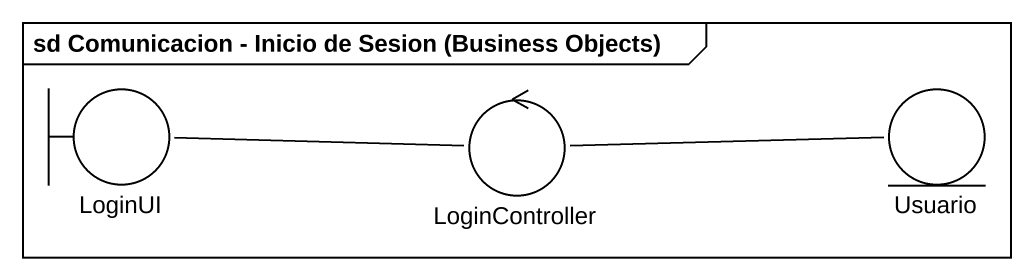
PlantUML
@startuml
mainframe sd Comunicacion - Inicio de Sesion (Business Objects)
boundary LoginUI
control LoginController
entity Usuario
LoginUI -right- LoginController
LoginController -right- Usuario
@enduml
